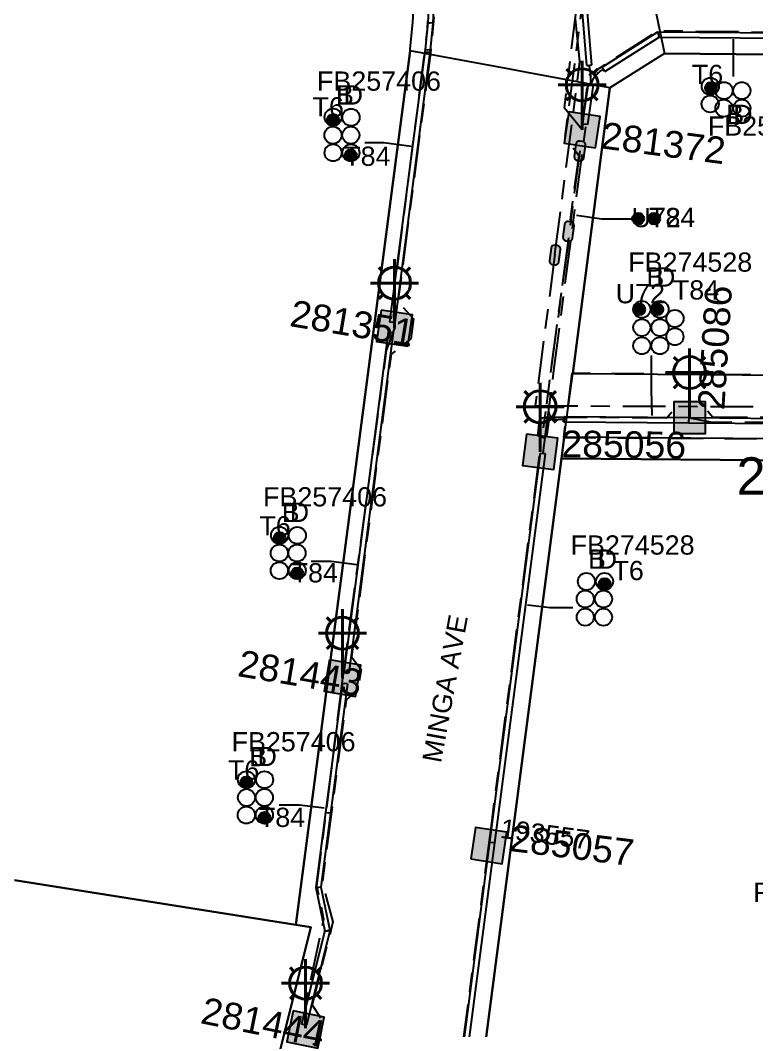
# Model space of a CAD drawing. Extents: x 301026 to 301961, y 6172667 to 6173436.
# Drawn here: x 301263.7 to 301332.7, y 6173060.8 to 6173155.4 of the extents above; entities that cross this region are included whole.
import ezdxf
from ezdxf.enums import TextEntityAlignment as Align

# ---------------------------------------------------------------- set-up
doc = ezdxf.new("R2010")
doc.units = 0
for name, pattern in [('Cable Exist UG', [8.2, 4, -1.2, 1.8, -1.2]), ('Dash', [5, 3, -2]), ('DASHED', [0.75, 0.5, -0.25])]:
    doc.linetypes.add(name, pattern=pattern)
doc.layers.get('0').update_dxf_attribs({"color": 6})
for name, color, linetype in [('_User_LV_Exist', 7, 'Continuous'), ('Duct_SP_EXT', 7, 'Continuous'), ('Equip_HV_EXT', 7, 'Continuous'), ('Equip_LV_EXT', 7, 'Continuous'), ('Equip_SL_EXT', 7, 'Continuous'), ('Equip_SP_SL_EXT', 7, 'Continuous'), ('Mains_HV_EXT', 7, 'Continuous'), ('Mains_SL_EXT', 7, 'Continuous'), ('Notes', 7, 'Continuous'), ('Sub_SP_EXT', 7, 'Continuous'), ('SupportsUG_SP_LV_SL_EXT', 7, 'Continuous'), ('Trench_SP_EXT', 7, 'Continuous')]:
    doc.layers.add(name, color=color, linetype=linetype)
for name, color, linetype, lineweight in [('Cadastre Developer_SP_EXT', 9, 'Continuous', 5), ('Cadastre Land Parcels_SP_EXT', 9, 'Continuous', 5), ('Cadastre Roads_SP_EXT', 9, 'Continuous', 5)]:
    doc.layers.add(name, color=color, linetype=linetype, lineweight=lineweight)
doc.layers.add('UNKNOWN_FEATURES', color=1, linetype='DASHED', plot=False)
doc.styles.add('COLUMN_LABEL', font='arial.ttf')
doc.styles.add('iecARIAL', font='arial.ttf', dxfattribs={"height": 2})
doc.styles.add('POLE_LABEL', font='arial.ttf')
doc.styles.get("Standard").update_dxf_attribs({"font": 'arial.ttf'})

# ---------------------------------------------------------------- blocks, each defined once
blk = doc.blocks.new('SUB_PADMOUNT_EXT')
for points in [[(0, 0), (-3.84, 1.92), (-3.84, -1.92)], [(0, 0), (3.84, 1.92), (3.84, -1.92)]]:
    blk.add_hatch(color=256).paths.add_polyline_path(points)
for p, q in [((3.84, 1.92), (-3.84, -1.92)), ((-3.84, 1.92), (3.84, -1.92))]:
    blk.add_line(p, q)
blk.add_lwpolyline([(-3.84, -1.92), (3.84, -1.92), (3.84, 1.92), (-3.84, 1.92)], close=True)
for tag, height, flags, p in [('ASSET_NUM', 3.5, 8, (2, 2)), ('STREET_CODE', 0.2, 9, (1.5, 0)), ('OPERATING_VOLTAGE', 0.2, 9, (1.5, -0.6)), ('ORIENTATION', 0.2, 9, (1.5, -0.8)), ('OWNED_BY', 0.2, 9, (1.5, -1)), ('CONSTRUCTED_VOLTAGE', 0.2, 9, (1.5, -0.2)), ('NO_PHASES', 0.2, 9, (1.5, -0.4)), ('OPERATED_BY', 0.2, 9, (1.5, -1.2)), ('SECONDARY_VOLTAGE', 0.2, 9, (1.5, -1.6)), ('STATE', 0.2, 9, (1.5, -1.8)), ('MAINTAINED_BY', 0.2, 9, (1.5, -1.4)), ('SUBSTATION_TYPE', 0.2, 9, (1.5, -2.2)), ('USAGE', 0.2, 9, (1.5, -2.4)), ('PARENT', 0.2, 9, (1.5, -2)), ('LEGEND', 0.2, 9, (1.5, -2.6)), ('LOCATION', 0.2, 9, (1.5, -2.8)), ('Z', 0.2, 1, (1.5, -3.6)), ('STREETNAME', 0.2, 9, (1.5, -3)), ('SUBURB', 0.2, 9, (1.5, -3.2)), ('NOTES', 0.2, 9, (1.5, -3.4))]:
    blk.add_attdef(tag, text='', height=height, dxfattribs=dict(flags=flags)).set_placement(p, align=Align.MIDDLE_LEFT)
blk = doc.blocks.new('DUCT_EXT')
blk.add_circle((0, 0.8), 0.8)
at = {"flags": 1}
blk.add_attdef('Z', (0, 0), '', height=0.2, dxfattribs=at)
at = {"flags": 9}
for tag, p in [('DUCT_CODE', (0, 0)), ('XSECT_TYPE', (0, -0.2)), ('STATE', (0, -0.6)), ('FB_REFERENCE', (0, -0.4)), ('NOTES', (0, -0.8))]:
    blk.add_attdef(tag, text='', height=0.2, dxfattribs=at).set_placement(p, align=Align.MIDDLE_LEFT)
blk = doc.blocks.new('SL_LANTERN_EXT')
at = {"lineweight": 40}
for p, q in [((0, 1.968), (0, 6.468)), ((-1.459, 5.676), (-1.061, 5.278)), ((1.458, 5.676), (1.06, 5.278)), ((-2.25, 4.218), (2.25, 4.218)), ((-1.459, 2.759), (-1.061, 3.157)), ((1.458, 2.759), (1.06, 3.157)), ((0, 0), (0, 2.721))]:
    blk.add_line(p, q, dxfattribs=at)
blk.add_circle((0, 4.218), 1.5, dxfattribs=at)
at = {"style": 'iecARIAL', "flags": 9}
blk.add_attdef('ASSET_NUM', (1.5, 1.5), '', height=2.5, dxfattribs=at)
for tag, p, height, flags in [('CONSTRUCTED_VOLTAGE', (0.981, -0.653), 0.2, 9), ('CONTROL_TYPE', (0.981, -0.853), 0.2, 9), ('LANTERN_PURPOSE', (0.981, -1.053), 0.2, 9), ('LNUMBER', (2.181, -3.253), 2.5, 8), ('OPERATING_VOLTAGE', (0.981, -1.653), 0.2, 9), ('ORIENTATION', (0.981, -1.853), 0.2, 9), ('OWNED_BY', (0.981, -2.053), 0.2, 9), ('LANTERN_TYPE', (0.981, -1.253), 0.2, 9), ('NO_PHASES', (0.981, -1.453), 0.2, 9), ('STATE', (0.981, -2.253), 0.2, 9), ('CEXIST', (0.981, -2.653), 0.2, 9), ('CNEW', (0.981, -2.853), 0.2, 9), ('USAGE', (0.981, -2.453), 0.2, 9), ('CNUMBER', (0.981, -3.053), 0.2, 9), ('CREMOVE', (0.981, -3.253), 0.2, 9), ('CREPLACE', (0.981, -3.453), 0.2, 9), ('LKINGHEIGHT', (0.981, -3.653), 0.2, 9), ('LBRACKET', (0.981, -3.853), 0.2, 9), ('LBRACKETVOCAB', (0.981, -4.053), 0.2, 9), ('LCATEGORY', (0.981, -4.253), 0.2, 9), ('LCHARGE1', (0.981, -4.453), 0.2, 9), ('LCHARGE1PERCENT', (0.981, -4.653), 0.2, 9), ('LCHARGE2', (0.981, -4.853), 0.2, 9), ('LCHARGE2PERCENT', (0.981, -5.053), 0.2, 9), ('LCHARGE3', (0.981, -5.253), 0.2, 9), ('LCHARGE3PERCENT', (0.981, -5.453), 0.2, 9), ('LEXIST', (0.981, -5.653), 0.2, 9), ('LLAMP', (0.981, -5.853), 0.2, 9), ('LLAMPVOCAB', (0.981, -6.053), 0.2, 9), ('LMAST', (0.981, -6.253), 0.2, 9), ('LMASTVOCAB', (0.981, -6.453), 0.2, 9), ('LNEW', (0.981, -6.653), 0.2, 9), ('LANTNUMBER', (0.981, -6.853), 0.2, 9), ('LOUTREACH', (0.981, -7.253), 0.2, 9), ('LOUTREACHVOCAB', (0.981, -7.453), 0.2, 9), ('LRATECODE', (0.981, -7.653), 0.2, 9), ('LREMOVE', (0.981, -7.853), 0.2, 9), ('LREPLACE', (0.981, -8.053), 0.2, 9), ('LTYPE', (0.981, -8.253), 0.2, 9), ('LTYPEVOCAB', (0.981, -8.453), 0.2, 9), ('LEGEND', (0.981, -8.653), 0.2, 9), ('STREETNAME', (0.981, -9.253), 0.2, 9), ('SUBURB', (0.981, -9.453), 0.2, 1), ('LOCATION', (0.981, -8.853), 0.2, 9), ('NOTES', (0.981, -9.053), 0.2, 9)]:
    blk.add_attdef(tag, p, '', height=height, dxfattribs=dict(flags=flags))
blk = doc.blocks.new('LV_STJ_EXT')
h = blk.add_hatch(color=256)
edge = h.paths.add_edge_path()
edge.add_ellipse((-0.586, 0.131), major_axis=(0.226, 0.226), ratio=1, start_angle=44.99996, end_angle=135)
edge.add_line((-0.906, 0.131), (-0.906, -0.131))
edge.add_ellipse((-0.586, -0.131), major_axis=(0.226, 0.226), ratio=1, start_angle=134.99996, end_angle=225)
edge.add_line((-0.586, -0.451), (0.586, -0.451))
edge.add_ellipse((0.586, -0.131), major_axis=(-0.226, 0.226), ratio=1, start_angle=134.99996, end_angle=225)
edge.add_line((0.906, -0.131), (0.906, 0.131))
edge.add_ellipse((0.586, 0.131), major_axis=(-0.226, 0.226), ratio=1, start_angle=224.99996, end_angle=315)
edge.add_line((0.586, 0.451), (-0.586, 0.451))
blk.add_lwpolyline([(-0.906, 0.131), (-0.906, -0.131, 0.414214), (-0.586, -0.451), (0.586, -0.451, 0.414214), (0.906, -0.131), (0.906, 0.131, 0.414214), (0.586, 0.451), (-0.586, 0.451, 0.414214)], format="xyb", close=True)
at = {"flags": 1}
blk.add_attdef('Z', (0, 0), '', height=0.2, dxfattribs=at)
at = {"flags": 9}
for tag, p in [('ORIENTATION', (0, 0)), ('USAGE', (0, -0.2)), ('LEGEND', (0, -0.4)), ('NOTES', (0, -0.6))]:
    blk.add_attdef(tag, text='', height=0.2, dxfattribs=at).set_placement(p, align=Align.MIDDLE_LEFT)
blk = doc.blocks.new('HV_STJ_EXT')
h = blk.add_hatch(color=256)
edge = h.paths.add_edge_path()
edge.add_ellipse((-0.586, 0.131), major_axis=(0.226, 0.226), ratio=1, start_angle=44.99996, end_angle=135)
edge.add_line((-0.906, 0.131), (-0.906, -0.131))
edge.add_ellipse((-0.586, -0.131), major_axis=(0.226, 0.226), ratio=1, start_angle=134.99996, end_angle=225)
edge.add_line((-0.586, -0.451), (0.586, -0.451))
edge.add_ellipse((0.586, -0.131), major_axis=(-0.226, 0.226), ratio=1, start_angle=134.99996, end_angle=225)
edge.add_line((0.906, -0.131), (0.906, 0.131))
edge.add_ellipse((0.586, 0.131), major_axis=(-0.226, 0.226), ratio=1, start_angle=224.99996, end_angle=315)
edge.add_line((0.586, 0.451), (-0.586, 0.451))
blk.add_lwpolyline([(-0.906, 0.131), (-0.906, -0.131, 0.414214), (-0.586, -0.451), (0.586, -0.451, 0.414214), (0.906, -0.131), (0.906, 0.131, 0.414214), (0.586, 0.451), (-0.586, 0.451, 0.414214)], format="xyb", close=True)
for tag, flags, p in [('ORIENTATION', 9, (1.5, 0)), ('Z', 1, (1.5, -0.8)), ('USAGE', 9, (1.5, -0.2)), ('LEGEND', 9, (1.5, -0.4)), ('NOTES', 9, (1.5, -0.6))]:
    blk.add_attdef(tag, text='', height=0.2, dxfattribs=dict(flags=flags)).set_placement(p, align=Align.MIDDLE_LEFT)
blk = doc.blocks.new('SL_STJ_EXT')
h = blk.add_hatch(color=256)
edge = h.paths.add_edge_path()
edge.add_ellipse((-0.586, 0.131), major_axis=(0.226, 0.226), ratio=1, start_angle=44.99996, end_angle=135)
edge.add_line((-0.906, 0.131), (-0.906, -0.131))
edge.add_ellipse((-0.586, -0.131), major_axis=(0.226, 0.226), ratio=1, start_angle=134.99996, end_angle=225)
edge.add_line((-0.586, -0.451), (0.586, -0.451))
edge.add_ellipse((0.586, -0.131), major_axis=(-0.226, 0.226), ratio=1, start_angle=134.99996, end_angle=225)
edge.add_line((0.906, -0.131), (0.906, 0.131))
edge.add_ellipse((0.586, 0.131), major_axis=(-0.226, 0.226), ratio=1, start_angle=224.99996, end_angle=315)
edge.add_line((0.586, 0.451), (-0.586, 0.451))
blk.add_lwpolyline([(-0.906, 0.131), (-0.906, -0.131, 0.414214), (-0.586, -0.451), (0.586, -0.451, 0.414214), (0.906, -0.131), (0.906, 0.131, 0.414214), (0.586, 0.451), (-0.586, 0.451, 0.414214)], format="xyb", close=True)
at = {"flags": 1}
blk.add_attdef('Z', (0, 0), '', height=0.2, dxfattribs=at)
at = {"flags": 9}
for tag, p in [('ORIENTATION', (0, 0)), ('USAGE', (0, -0.2)), ('LEGEND', (0, -0.4)), ('NOTES', (0, -0.6))]:
    blk.add_attdef(tag, text='', height=0.2, dxfattribs=at).set_placement(p, align=Align.MIDDLE_LEFT)
blk = doc.blocks.new('CABLE_LARGE_EXT')
h = blk.add_hatch(color=256)
edge = h.paths.add_edge_path()
edge.add_arc((0, 0.55), 0.55, 0, 360)
blk.add_circle((0, 0.55), 0.55)
at = {"flags": 1}
blk.add_attdef('Z', (0, 0), '', height=0.2, dxfattribs=at)
at = {"flags": 9}
for tag, p in [('COND_CODE', (0, 0)), ('XSECT_SIZE', (0, -0.6)), ('STATE', (0, -0.4)), ('FB_REFERENCE', (0, -0.2)), ('NOTES', (0, -0.8))]:
    blk.add_attdef(tag, text='', height=0.2, dxfattribs=at).set_placement(p, align=Align.MIDDLE_LEFT)
blk = doc.blocks.new('COLUMN_EXT')
blk.add_hatch(color=256).paths.add_polyline_path([(-1.485, 1.485), (-1.485, -1.485), (1.485, -1.485), (1.485, 1.485)])
blk.add_lwpolyline([(-1.485, -1.485), (1.485, -1.485), (1.485, 1.485), (-1.485, 1.485)], close=True)
for tag, height, style, flags, p in [('ASSET_NUM', 2.5, 'COLUMN_LABEL', 8, (2, 2)), ('STRUCTURE_PLANT_NUMBER', 0.2, 'POLE_LABEL', 9, (1.813, 0.031)), ('STREET_CODE', 0.2, 'COLUMN_LABEL', 9, (1.813, -0.2))]:
    blk.add_attdef(tag, text='', height=height, dxfattribs=dict(style=style, flags=flags)).set_placement(p, align=Align.MIDDLE_LEFT)
at = {"flags": 9}
for tag, p in [('OWNED_BY', (1.813, -0.6)), ('STATE', (1.813, -0.8)), ('COLUMN_TYPE', (1.813, -0.4)), ('USAGE', (1.813, -1)), ('STREETNAME', (1.813, -1.6)), ('SUBURB', (1.813, -1.8)), ('LEGEND', (1.813, -1.2)), ('LOCATION', (1.813, -1.4)), ('NOTES', (1.813, -2))]:
    blk.add_attdef(tag, text='', height=0.2, dxfattribs=at).set_placement(p, align=Align.MIDDLE_LEFT)
at = {"flags": 1}
blk.add_attdef('Z', (1.813, -2.351), '', height=0.2, dxfattribs=at)

msp = doc.modelspace()

# ---------------------------------------------------------------- linework, layer by layer
at = {"layer": '_User_LV_Exist', "linetype": 'Cable Exist UG', "flags": 128}
for points in [[(301316.209, 6173175.54), (301317.88, 6173169.947), (301315.624, 6173151.277), (301315.081, 6173147.334), (301314.712, 6173144.498), (301316.009, 6173142.707), (301315.054, 6173135.611)], [(301301.721, 6173167.711), (301302.281, 6173163.931), (301304.277, 6173161.447), (301304.277, 6173159.582), (301302.515, 6173157.472), (301302.501, 6173156.111), (301302.13, 6173152.297), (301299.097, 6173129.032), (301300.547, 6173127.417), (301300.301, 6173125.552), (301298.456, 6173124.111), (301294.763, 6173095.781), (301295.655, 6173094.583), (301295.338, 6173092.718), (301294.235, 6173091.734), (301292.001, 6173074.598), (301293.014, 6173070.979), (301291.069, 6173063.195), (301292.101, 6173061.573), (301291.714, 6173059.779), (301289.971, 6173058.798), (301287.341, 6173048.271), (301285.521, 6173035.251), (301280.172, 6173030.732), (301277.05, 6173030.989), (301275.037, 6173029.456)], [(301315.01, 6173134.491), (301312.818, 6173118.22), (301320.633, 6173118.197), (301324.269, 6173118.146), (301325.498, 6173119.682), (301327.29, 6173119.682), (301328.57, 6173118.223), (301336.481, 6173118.197), (301337.403, 6173119.708), (301339.297, 6173119.708), (301340.296, 6173118.197), (301345.078, 6173118.191), (301348.394, 6173116.576), (301347.999, 6173113.564), (301342.377, 6173114.207)]]:
    msp.add_lwpolyline(points, dxfattribs=at)
at = {"layer": 'Cadastre Developer_SP_EXT', "color": 250, "linetype": 'Dash', "lineweight": -3}
msp.add_lwpolyline([(301315.371, 6173122.318), (301314.588, 6173116.323), (301314.653, 6173116.323), (301346.243, 6173116.072), (301347.109, 6173122.068), (301315.371, 6173122.318)], close=True, dxfattribs=at)
at = {"layer": 'Cadastre Land Parcels_SP_EXT', "color": 250, "linetype": 'Continuous', "lineweight": -3}
for points in [[(301263.212, 6173074.859), (301289.55, 6173070.681), (301300.228, 6173152.524), (301300.228, 6173152.524), (301300.252, 6173152.711), (301300.496, 6173155.16), (301300.613, 6173157.619), (301300.6, 6173160.08), (301300.459, 6173162.539), (301300.189, 6173164.984), (301299.792, 6173167.414), (301299.267, 6173169.818), (301298.617, 6173172.192), (301297.845, 6173174.529), (301270.346, 6173250.874), (301264.495, 6173267.118), (301263.139, 6173270.853)], [(301261.47, 6173030.628), (301264.779, 6173030.958), (301268.006, 6173031.193), (301271.238, 6173031.349), (301274.473, 6173031.423), (301277.709, 6173031.418), (301278.047, 6173031.408), (301283.736, 6173036.208), (301283.736, 6173036.208), (301285.476, 6173048.584), (301290.935, 6173070.46), (301289.55, 6173070.681), (301263.212, 6173074.859)]]:
    msp.add_lwpolyline(points, dxfattribs=at)
for points in [[(301351.006, 6173149.085), (301347.477, 6173152.054), (301324.033, 6173152.254), (301318.93, 6173149.034), (301315.45, 6173122.31), (301347.105, 6173122.06), (301351.006, 6173149.085)], [(301337.894, 6173052.113), (301345.778, 6173112.592), (301340.369, 6173112.632), (301340.386, 6173114.131), (301314.386, 6173114.351), (301304.911, 6173041.486), (301323.465, 6173026.069), (301334.3, 6173024.549), (301337.894, 6173052.113)]]:
    msp.add_lwpolyline(points, close=True, dxfattribs=at)
at = {"layer": 'Cadastre Roads_SP_EXT', "color": 250, "linetype": 'Continuous', "lineweight": -3}
for points in [[(301350.247, 6173177.039), (301318.847, 6173177.309), (301321.421, 6173164.877), (301324.033, 6173152.254), (301347.477, 6173152.054), (301350.247, 6173177.039)], [(301304.911, 6173041.486), (301314.386, 6173114.351), (301314.652, 6173116.34), (301315.055, 6173119.356), (301315.45, 6173122.31), (301318.93, 6173149.034), (301311.178, 6173150.481), (301309.579, 6173150.779), (301300.228, 6173152.524), (301289.55, 6173070.681), (301290.935, 6173070.46), (301285.476, 6173048.584), (301283.736, 6173036.208), (301278.047, 6173031.408), (301296.766, 6173029.264), (301300.718, 6173028.803), (301323.465, 6173026.069), (301304.911, 6173041.486)], [(301346.205, 6173115.85), (301346.239, 6173116.082), (301314.652, 6173116.341), (301314.386, 6173114.351), (301340.386, 6173114.131), (301340.369, 6173112.632), (301345.778, 6173112.592), (301346.205, 6173115.85)]]:
    msp.add_lwpolyline(points, close=True, dxfattribs=at)
at = {"layer": 'Duct_SP_EXT'}
for p, q in [((301316.766, 6173151.128), (301314.637, 6173176.935)), ((301317.244, 6173151.168), (301315.115, 6173176.974)), ((301302.004, 6173157.669), (301301.885, 6173155.134)), ((301302.484, 6173157.659), (301302.364, 6173155.099)), ((301301.885, 6173155.134), (301301.636, 6173152.627)), ((301301.885, 6173155.134), (301302.124, 6173155.117)), ((301302.364, 6173155.099), (301302.113, 6173152.573)), ((301302.364, 6173155.099), (301302.124, 6173155.117)), ((301318.205, 6173150.986), (301323.406, 6173154.282)), ((301318.462, 6173150.58), (301323.543, 6173153.801)), ((301323.406, 6173154.282), (301338.551, 6173154.15)), ((301323.406, 6173154.282), (301323.475, 6173154.041)), ((301323.543, 6173153.801), (301323.475, 6173154.041)), ((301323.543, 6173153.801), (301338.546, 6173153.67)), ((301301.636, 6173152.627), (301301.609, 6173152.418)), ((301301.636, 6173152.627), (301301.874, 6173152.6)), ((301302.113, 6173152.573), (301301.874, 6173152.6)), ((301302.113, 6173152.573), (301302.085, 6173152.356)), ((301301.609, 6173152.418), (301298.312, 6173127.136)), ((301302.085, 6173152.356), (301298.788, 6173127.074)), ((301301.609, 6173152.418), (301301.847, 6173152.387)), ((301302.085, 6173152.356), (301301.847, 6173152.387)), ((301316.766, 6173151.128), (301317.005, 6173151.148)), ((301317.244, 6173151.168), (301317.005, 6173151.148)), ((301318.205, 6173150.986), (301318.333, 6173150.783)), ((301318.462, 6173150.58), (301318.333, 6173150.783)), ((301316.378, 6173145.671), (301316.914, 6173149.408)), ((301316.853, 6173145.603), (301317.389, 6173149.34)), ((301316.914, 6173149.408), (301317.151, 6173149.374)), ((301317.389, 6173149.34), (301317.151, 6173149.374)), ((301316.378, 6173145.671), (301316.616, 6173145.637)), ((301316.853, 6173145.603), (301316.616, 6173145.637)), ((301298.312, 6173127.136), (301298.55, 6173127.105)), ((301298.788, 6173127.074), (301298.55, 6173127.105)), ((301298.185, 6173126.16), (301294.032, 6173094.309)), ((301298.661, 6173126.098), (301294.507, 6173094.247)), ((301298.185, 6173126.16), (301298.423, 6173126.129)), ((301298.661, 6173126.098), (301298.423, 6173126.129)), ((301314.599, 6173117.783), (301314.601, 6173118.023)), ((301314.599, 6173117.783), (301314.664, 6173117.782)), ((301314.603, 6173118.263), (301314.601, 6173118.023)), ((301314.603, 6173118.263), (301314.668, 6173118.262)), ((301314.664, 6173117.782), (301314.666, 6173118.022)), ((301314.664, 6173117.782), (301326.319, 6173117.69)), ((301314.668, 6173118.262), (301314.666, 6173118.022)), ((301314.668, 6173118.262), (301326.323, 6173118.17)), ((301326.319, 6173117.69), (301326.321, 6173117.93)), ((301326.319, 6173117.69), (301326.321, 6173117.93)), ((301326.319, 6173117.69), (301338.326, 6173117.594)), ((301326.323, 6173118.17), (301326.321, 6173117.93)), ((301326.323, 6173118.17), (301326.321, 6173117.93)), ((301326.323, 6173118.17), (301338.33, 6173118.074)), ((301307.688, 6173078.412), (301312.437, 6173114.836)), ((301308.164, 6173078.35), (301312.913, 6173114.774)), ((301312.437, 6173114.836), (301312.675, 6173114.805)), ((301312.913, 6173114.774), (301312.675, 6173114.805)), ((301294.032, 6173094.309), (301294.27, 6173094.278)), ((301294.507, 6173094.247), (301294.27, 6173094.278)), ((301293.9, 6173093.301), (301292.322, 6173081.197)), ((301294.376, 6173093.239), (301292.798, 6173081.135)), ((301293.9, 6173093.301), (301294.138, 6173093.27)), ((301294.376, 6173093.239), (301294.138, 6173093.27)), ((301292.322, 6173081.197), (301291.407, 6173074.182)), ((301292.798, 6173081.135), (301291.893, 6173074.2)), ((301292.322, 6173081.197), (301292.322, 6173081.197)), ((301292.322, 6173081.197), (301292.56, 6173081.166)), ((301292.322, 6173081.197), (301292.56, 6173081.166)), ((301292.798, 6173081.135), (301292.56, 6173081.166)), ((301292.798, 6173081.135), (301292.56, 6173081.166)), ((301292.798, 6173081.135), (301292.798, 6173081.135)), ((301303.067, 6173042.977), (301307.688, 6173078.412)), ((301303.543, 6173042.915), (301308.164, 6173078.35)), ((301307.688, 6173078.412), (301307.926, 6173078.381)), ((301307.688, 6173078.412), (301307.926, 6173078.381)), ((301308.164, 6173078.35), (301307.926, 6173078.381)), ((301308.164, 6173078.35), (301307.926, 6173078.381)), ((301291.407, 6173074.182), (301291.65, 6173074.191)), ((301291.407, 6173074.182), (301292.255, 6173070.082)), ((301291.893, 6173074.2), (301291.65, 6173074.191)), ((301291.893, 6173074.2), (301292.725, 6173070.179)), ((301292.725, 6173070.179), (301292.49, 6173070.13)), ((301292.725, 6173070.179), (301292.736, 6173070.125)), ((301292.244, 6173070.135), (301290.07, 6173061.422)), ((301292.736, 6173070.125), (301290.536, 6173061.306)), ((301292.255, 6173070.082), (301292.244, 6173070.135)), ((301292.244, 6173070.135), (301292.49, 6173070.13)), ((301292.255, 6173070.082), (301292.49, 6173070.13)), ((301292.736, 6173070.125), (301292.49, 6173070.13)), ((301290.07, 6173061.422), (301290.303, 6173061.364)), ((301290.536, 6173061.306), (301290.303, 6173061.364))]:
    msp.add_line(p, q, dxfattribs=at)
at = {"layer": 'Mains_HV_EXT', "linetype": 'Cable Exist UG'}
for points in [[(301313.777, 6173133.47), (301316.13, 6173151.517), (301313.297, 6173178.524), (301284.961, 6173257.582), (301287.757, 6173263.584), (301315.717, 6173273.664), (301318.456, 6173272.393), (301320.517, 6173271.424), (301321.558, 6173268.683), (301314.527, 6173266.459), (301313.821, 6173264.73)], [(301313.788, 6173133.468), (301311.937, 6173119.284), (301346.579, 6173119.152), (301349.596, 6173119.15), (301349.107, 6173115.227), (301347.374, 6173115.441), (301342.375, 6173116.021), (301342.469, 6173114.116)]]:
    msp.add_lwpolyline(points, dxfattribs=at)
at = {"layer": 'Mains_SL_EXT', "linetype": 'Cable Exist UG', "flags": 128}
for points in [[(301316.325, 6173145.117), (301314.681, 6173147.149), (301317.418, 6173169.89), (301313.941, 6173179.871), (301310.494, 6173189.272)], [(301302.519, 6173160.42), (301301.927, 6173157.829), (301301.841, 6173154.584), (301301.49, 6173151.696), (301298.594, 6173128.895), (301298.778, 6173126.541)], [(301316.325, 6173145.117), (301316.942, 6173150.236), (301323.455, 6173154.405), (301339.041, 6173154.206)], [(301316.121, 6173143.135), (301312.693, 6173117.226)], [(301298.778, 6173126.541), (301297.996, 6173124.469), (301293.905, 6173093.774)], [(301326.383, 6173118.166), (301328.454, 6173117.752), (301336.598, 6173117.752), (301338.381, 6173118.142)], [(301307.592, 6173078.101), (301307.867, 6173080.21), (301312.399, 6173114.971)], [(301293.905, 6173093.774), (301291.487, 6173074.324), (301292.134, 6173071.221), (301290.4, 6173063.073), (301290.453, 6173061.008)], [(301303.016, 6173042.995), (301307.592, 6173078.101)]]:
    msp.add_lwpolyline(points, dxfattribs=at)
at = {"layer": 'Notes'}
for points in [[(301330.48, 6173150.094), (301330.48, 6173151.857), (301330.495, 6173153.6)], [(301295.995, 6173143.926), (301297.769, 6173143.926), (301300.325, 6173143.593)], [(301320.947, 6173136.754), (301318.159, 6173136.754), (301315.809, 6173137.082)], [(301322.779, 6173123.995), (301322.779, 6173120.793), (301322.858, 6173118.369)], [(301290.989, 6173104.723), (301292.85, 6173104.723), (301295.249, 6173104.41)], [(301315.467, 6173100.36), (301313.341, 6173100.36), (301311.222, 6173100.627)], [(301287.975, 6173081.927), (301289.879, 6173081.927), (301292.185, 6173081.627)]]:
    msp.add_lwpolyline(points, dxfattribs=at)
at = {"layer": 'Trench_SP_EXT', "linetype": 'Cable Exist UG'}
for points in [[(301317.005, 6173151.148, -0.052774), (301317.151, 6173149.374)], [(301318.333, 6173150.783, 0.202223), (301317.151, 6173149.374)], [(301314.808, 6173118.005), (301314.078, 6173117.978), (301314.078, 6173117.978, -0.437757), (301313.195, 6173118.788)]]:
    msp.add_lwpolyline(points, format="xyb", dxfattribs=at)
msp.add_lwpolyline([(301312.675, 6173114.805), (301312.908, 6173116.59), (301313.689, 6173122.584), (301313.689, 6173122.584), (301316.665, 6173145.408)], dxfattribs=at)

# ---------------------------------------------------------------- block references
at = {"layer": 'Equip_HV_EXT', "rotation": 262.5775633009436}
msp.add_blockref('HV_STJ_EXT', (301313.789, 6173133.392), dxfattribs=at)
at = {"layer": 'Equip_LV_EXT', "rotation": 262.5775633009436}
msp.add_blockref('LV_STJ_EXT', (301315.054, 6173135.611), dxfattribs=at)
at = {"layer": 'Equip_SL_EXT'}
for p, rotation in [((301316.121, 6173143.135), 262.4619309639273), ((301312.693, 6173117.226), 82.46193096392771)]:
    msp.add_blockref('SL_STJ_EXT', p, dxfattribs=dict(at, rotation=rotation))
at = {"layer": 'Equip_SP_SL_EXT'}
for p in [(301316.325, 6173145.117), (301298.778, 6173126.541), (301326.383, 6173118.166), (301312.399, 6173114.971), (301293.905, 6173093.774), (301290.453, 6173061.007)]:
    msp.add_blockref('SL_LANTERN_EXT', p, dxfattribs=at)
at = {"layer": 'Notes'}
for name, p in [('DUCT_EXT', (301328.324, 6173148.388)), ('CABLE_LARGE_EXT', (301328.38, 6173148.479)), ('DUCT_EXT', (301329.609, 6173147.988)), ('DUCT_EXT', (301331.27, 6173147.982)), ('DUCT_EXT', (301328.31, 6173146.74)), ('DUCT_EXT', (301329.599, 6173146.341)), ('DUCT_EXT', (301331.27, 6173146.341)), ('DUCT_EXT', (301293.022, 6173145.502)), ('DUCT_EXT', (301294.703, 6173145.483)), ('CABLE_LARGE_EXT', (301293.022, 6173145.502)), ('DUCT_EXT', (301293.013, 6173143.817)), ('DUCT_EXT', (301294.683, 6173143.813)), ('DUCT_EXT', (301293.024, 6173142.169)), ('DUCT_EXT', (301294.694, 6173142.169)), ('CABLE_LARGE_EXT', (301294.684, 6173142.169)), ('CABLE_LARGE_EXT', (301321.573, 6173136.248)), ('CABLE_LARGE_EXT', (301323.073, 6173136.253)), ('DUCT_EXT', (301288.017, 6173106.353)), ('CABLE_LARGE_EXT', (301288.018, 6173106.353)), ('DUCT_EXT', (301289.679, 6173106.341)), ('DUCT_EXT', (301287.998, 6173104.691)), ('DUCT_EXT', (301289.65, 6173104.688)), ('DUCT_EXT', (301287.998, 6173103.053)), ('DUCT_EXT', (301289.669, 6173103.053)), ('CABLE_LARGE_EXT', (301289.667, 6173103.042)), ('DUCT_EXT', (301316.727, 6173102.031)), ('DUCT_EXT', (301318.427, 6173102.031)), ('CABLE_LARGE_EXT', (301318.432, 6173102.056)), ('DUCT_EXT', (301316.625, 6173100.393)), ('DUCT_EXT', (301318.325, 6173100.393)), ('DUCT_EXT', (301316.625, 6173098.693)), ('DUCT_EXT', (301318.325, 6173098.693)), ('DUCT_EXT', (301284.914, 6173083.473)), ('CABLE_LARGE_EXT', (301284.914, 6173083.473)), ('DUCT_EXT', (301286.616, 6173083.469)), ('DUCT_EXT', (301284.921, 6173081.804)), ('DUCT_EXT', (301286.594, 6173081.808)), ('DUCT_EXT', (301284.905, 6173080.162)), ('DUCT_EXT', (301286.594, 6173080.162)), ('CABLE_LARGE_EXT', (301286.607, 6173080.156))]:
    msp.add_blockref(name, p, dxfattribs=at)
at = {"layer": 'Notes', "rotation": 269.903120223898}
for name, p in [('DUCT_EXT', (301321.118, 6173128.305)), ('CABLE_LARGE_EXT', (301321.118, 6173128.305)), ('DUCT_EXT', (301322.818, 6173128.302)), ('CABLE_LARGE_EXT', (301322.818, 6173128.302)), ('DUCT_EXT', (301324.217, 6173127.45)), ('DUCT_EXT', (301321.115, 6173126.605)), ('DUCT_EXT', (301322.815, 6173126.602)), ('DUCT_EXT', (301324.214, 6173125.75)), ('DUCT_EXT', (301321.112, 6173124.905)), ('DUCT_EXT', (301322.812, 6173124.902))]:
    msp.add_blockref(name, p, dxfattribs=at)
at = {"layer": 'Sub_SP_EXT'}
ref = msp.add_blockref('SUB_PADMOUNT_EXT', (301342.377, 6173114.207), dxfattribs=at)
ref.add_attrib('ASSET_NUM', '27503', dxfattribs={"layer": '0', "height": 3.5}).set_placement((301344.377, 6173114.457), align=Align.TOP_RIGHT)
at = {"layer": 'SupportsUG_SP_LV_SL_EXT'}
ref = msp.add_blockref('COLUMN_EXT', (301316.325, 6173145.117), dxfattribs=dict(at, rotation=81.46877794396984))
ref.add_attrib('ASSET_NUM', '281372', dxfattribs={"layer": '0', "height": 2.5, "rotation": 352.61379, "style": 'COLUMN_LABEL'}).set_placement((301318.325, 6173145.867), align=Align.TOP_LEFT)
ref = msp.add_blockref('COLUMN_EXT', (301326.383, 6173118.166), dxfattribs=at)
ref.add_attrib('ASSET_NUM', '285086', dxfattribs={"layer": '0', "height": 2.5, "rotation": 86.39872, "style": 'COLUMN_LABEL'}).set_placement((301328.383, 6173118.916), align=Align.MIDDLE_LEFT)
ref = msp.add_blockref('COLUMN_EXT', (301298.778, 6173126.541), dxfattribs=dict(at, rotation=261.3961779853363))
ref.add_attrib('ASSET_NUM', '281351', dxfattribs={"layer": '0', "height": 2.5, "rotation": 350.4858, "style": 'COLUMN_LABEL'}).set_placement((301300.778, 6173127.291), align=Align.TOP_RIGHT)
ref = msp.add_blockref('COLUMN_EXT', (301312.399, 6173114.971), dxfattribs=dict(at, rotation=262.5697329027707))
ref.add_attrib('ASSET_NUM', '285056', dxfattribs={"layer": '0', "height": 2.5, "rotation": 359.33199, "style": 'COLUMN_LABEL'}).set_placement((301314.399, 6173115.721), align=Align.MIDDLE_LEFT)
ref = msp.add_blockref('COLUMN_EXT', (301293.905, 6173093.774), dxfattribs=dict(at, rotation=260.4495771323212))
ref.add_attrib('ASSET_NUM', '281443', dxfattribs={"layer": '0', "height": 2.5, "rotation": 350.4858, "style": 'COLUMN_LABEL'}).set_placement((301295.905, 6173094.524), align=Align.TOP_RIGHT)
ref = msp.add_blockref('COLUMN_EXT', (301307.592, 6173078.101), dxfattribs=dict(at, rotation=351.4904893910267))
ref.add_attrib('ASSET_NUM', '285057', dxfattribs={"layer": '0', "height": 2.5, "rotation": 352.92985, "style": 'COLUMN_LABEL'}).set_placement((301309.592, 6173078.851), align=Align.MIDDLE_LEFT)
ref = msp.add_blockref('COLUMN_EXT', (301290.438, 6173060.891), dxfattribs=dict(at, rotation=258.5716996806456))
ref.add_attrib('ASSET_NUM', '281444', dxfattribs={"layer": '0', "height": 2.5, "rotation": 348.60792, "style": 'COLUMN_LABEL'}).set_placement((301292.438, 6173061.641), align=Align.TOP_RIGHT)

# ---------------------------------------------------------------- texts
at = {"layer": 'Cadastre Roads_SP_EXT'}
msp.add_text('MINGA AVE', height=1.8, rotation=79.56978, dxfattribs=at).set_placement((301303.121, 6173085.773))
at = {"layer": 'Notes'}
for s, p in [('FB257406', (301291.515, 6173148.78)), ('T6', (301326.6, 6173149.402)), ('B', (301293.293, 6173147.482)), ('D', (301294.009, 6173147.479)), ('T6', (301291.102, 6173146.365)), ('B', (301329.808, 6173145.667)), ('D', (301330.464, 6173145.666)), ('FB257407', (301328.093, 6173144.572)), ('T84', (301294.066, 6173141.744)), ('U72', (301320.947, 6173135.996)), ('T84', (301322.585, 6173136.013)), ('FB274528', (301320.641, 6173131.834)), ('B', (301322.341, 6173130.434)), ('D', (301323.241, 6173130.434)), ('T84', (301324.82, 6173129.228)), ('U72', (301319.467, 6173128.877)), ('FB257406', (301286.47, 6173109.857)), ('B', (301288.211, 6173108.401)), ('D', (301288.964, 6173108.406)), ('T6', (301286.127, 6173107.145)), ('FB274528', (301315.25, 6173105.347)), ('B', (301316.877, 6173104.031)), ('D', (301317.777, 6173104.031)), ('T84', (301289.144, 6173102.746)), ('T6', (301319.166, 6173102.954)), ('FB257406', (301283.524, 6173086.932)), ('B', (301285.177, 6173085.54)), ('D', (301285.949, 6173085.55)), ('T6', (301283.186, 6173084.286)), ('T84', (301286.079, 6173079.851)), ('FB274528', (301332.346, 6173072.836))]:
    msp.add_text(s, height=1.8, dxfattribs=at).set_placement(p)
at = {"layer": 'UNKNOWN_FEATURES'}
msp.add_text('193557', height=1.8, rotation=352.40469, dxfattribs=at).set_placement((301308.582, 6173078.842))

doc.saveas('drawing.dxf')
